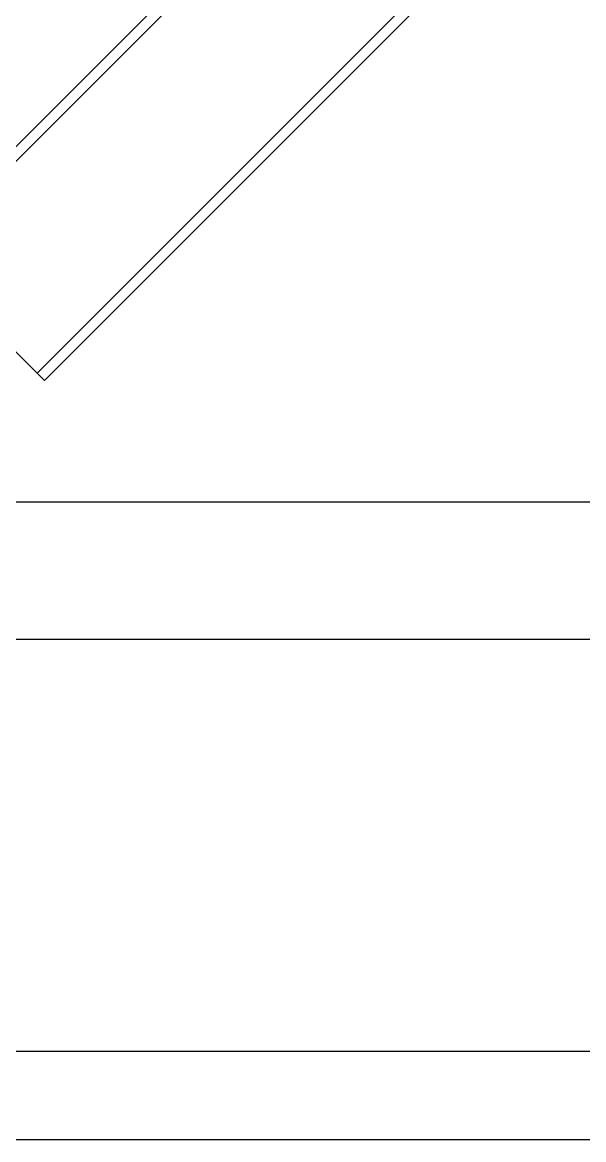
# Model space of a CAD drawing. Extents: x 1635833 to 4277885, y 16914845 to 35313750.
# Drawn here: x 2220518 to 2221310, y 17881821 to 17883398 of the extents above; entities that cross this region are included whole.
import ezdxf

# ---------------------------------------------------------------- set-up
doc = ezdxf.new("R2010")
doc.units = 0
doc.header["$LTSCALE"] = 1000
doc.header["$MEASUREMENT"] = 0
doc.layers.add('02___PRT_ALL_AXES', color=7, linetype='Continuous')
doc.layers.add('JZ_0', color=7, linetype='Continuous')

# ---------------------------------------------------------------- blocks, each defined once
blk = doc.blocks.new('抗震大样2')
at = {"color": 2, "linetype": 'Continuous'}
for p, q in [((4531.2, -2941.1), (7850.5, 378.2)), ((4545.9, -2955.7), (7865.2, 363.5)), ((4780.9, -3190.7), (8100.2, 128.5)), ((8114.9, 113.9), (4795.6, -3205.4)), ((4795.6, -3205.4), (4531.2, -2941.1))]:
    blk.add_line(p, q, dxfattribs=at)
at = {"layer": '02___PRT_ALL_AXES', "color": 1, "linetype": 'Continuous'}
for p, q in [((8877.1, -3727.3), (4141.4, -3727.3)), ((8877.1, -4558.1), (4141.4, -4558.1))]:
    blk.add_line(p, q, dxfattribs=at)

msp = doc.modelspace()

# ---------------------------------------------------------------- linework, layer by layer
at = {"layer": 'JZ_0', "color": 8}
for p, q in [((2207006.753, 17882721.315), (2224239.742, 17882721.315)), ((2207006.753, 17881821.315), (2224239.742, 17881821.315))]:
    msp.add_line(p, q, dxfattribs=at)

# ---------------------------------------------------------------- block references
at = {"xscale": 0.7, "yscale": 0.7, "zscale": 0.7}
msp.add_blockref('抗震大样2', (2217191.739, 17885136.195), dxfattribs=at)

doc.saveas('drawing.dxf')
